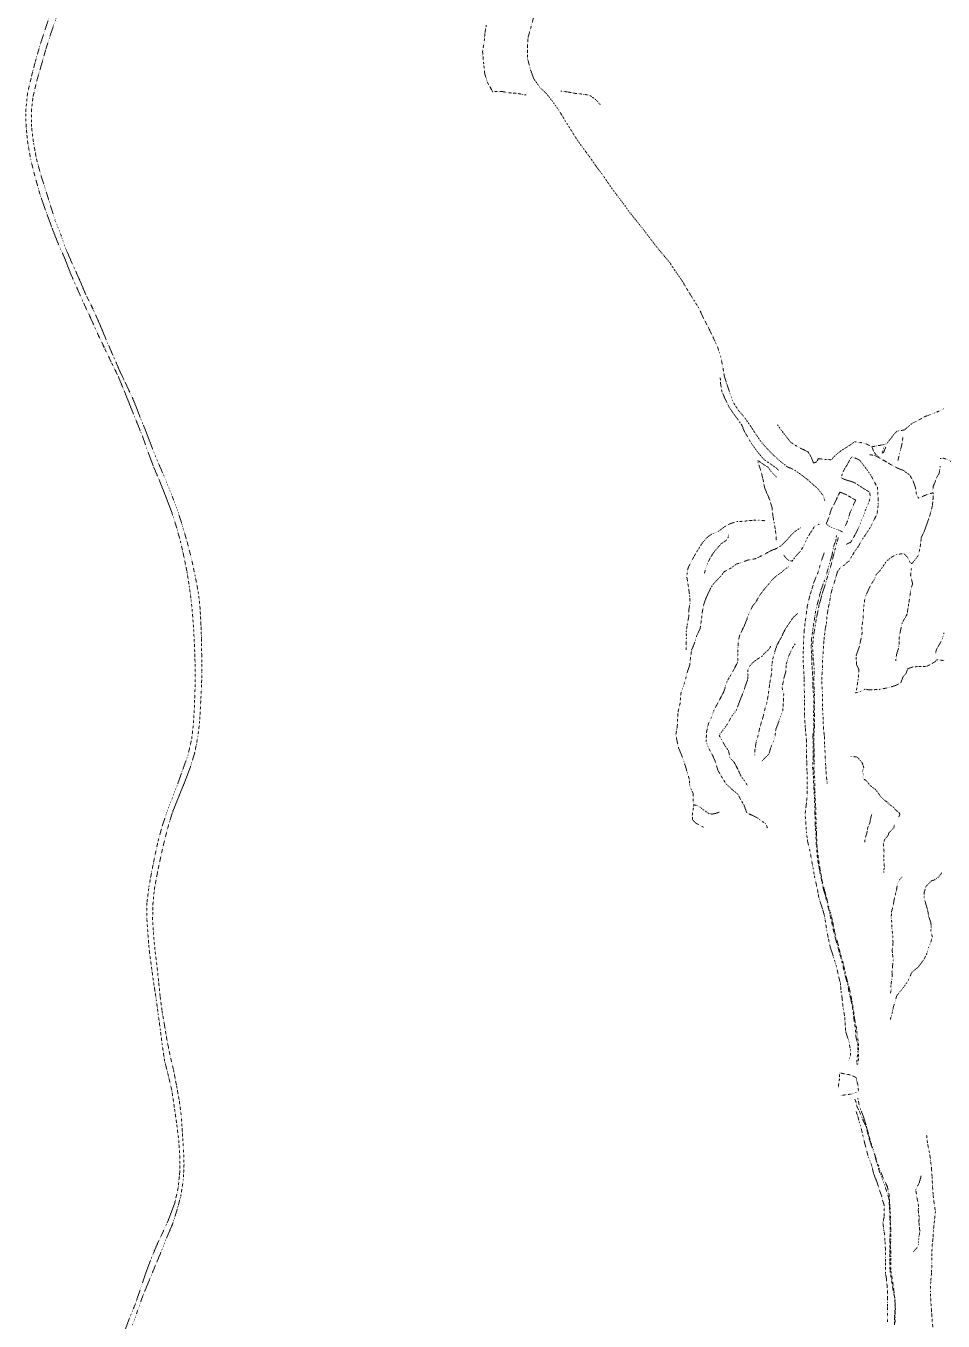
# Model space of a CAD drawing. Extents: x 682410 to 689460, y 7661803 to 7669124.
# Drawn here: x 684830 to 685279, y 7666807 to 7667440 of the extents above; entities that cross this region are included whole.
import ezdxf

# ---------------------------------------------------------------- set-up
doc = ezdxf.new("R2010")
doc.units = 0
doc.header["$MEASUREMENT"] = 0
doc.linetypes.add('DOT', pattern=[0.25, 0, -0.25])
doc.layers.add('02 TOE_Line', color=1, linetype='DOT', lineweight=20)

msp = doc.modelspace()

# ---------------------------------------------------------------- linework, layer by layer
at = {"layer": '02 TOE_Line'}
for points in [[(684842.25, 7667446.5, 4445.54), (684839.62, 7667438.5, 4446.33), (684837.19, 7667431, 4447.21), (684834.88, 7667423, 4447.93), (684832.94, 7667415.5, 4448.66), (684831.06, 7667407.5, 4449.23), (684830.25, 7667399.5, 4449.76), (684830.31, 7667391.5, 4450.26), (684831.19, 7667383, 4450.79), (684832.63, 7667375, 4451.36), (684834.62, 7667367, 4451.96), (684837, 7667358.5, 4452.7), (684839.75, 7667350.5, 4453.49), (684842.69, 7667342.5, 4454.22), (684845.81, 7667334.5, 4455.05), (684849.13, 7667327, 4455.89), (684852.25, 7667319, 4456.67), (684855.56, 7667311.5, 4457.43), (684858.88, 7667304, 4458.15), (684862.19, 7667297, 4458.92), (684865.5, 7667289.5, 4459.67), (684868.88, 7667282.5, 4460.39), (684872.25, 7667275.5, 4461.16), (684875.44, 7667269, 4461.96), (684878.31, 7667262, 4462.74), (684880.94, 7667255.5, 4463.42), (684884.13, 7667247.5, 4464.23), (684887.19, 7667240, 4465.05), (684890, 7667232, 4465.91), (684892.81, 7667224.5, 4466.77), (684895.62, 7667218, 4467.58), (684898.75, 7667210, 4468.45), (684901.44, 7667203, 4469.11), (684903.69, 7667196, 4469.47), (684905.81, 7667188.5, 4469.7), (684907.5, 7667181, 4469.71), (684909, 7667173.5, 4469.54), (684910.12, 7667166.5, 4469.25), (684911.06, 7667159.5, 4468.78), (684911.81, 7667151.5, 4468), (684912.31, 7667144.5, 4467.23), (684912.69, 7667137, 4466.43), (684912.94, 7667129.5, 4465.72), (684913.06, 7667122, 4464.99), (684912.88, 7667114, 4464.21), (684912.56, 7667106.5, 4463.45), (684912.12, 7667099, 4462.73), (684911.31, 7667092, 4461.9), (684909.5, 7667084, 4460.88), (684906.94, 7667077, 4460), (684904.5, 7667070, 4459.21), (684901.81, 7667063, 4458.32), (684899.31, 7667056.5, 4457.33), (684896.94, 7667049.5, 4456.36), (684894.88, 7667042, 4455.4), (684893.25, 7667034.5, 4454.54), (684891.75, 7667027, 4453.82), (684890.38, 7667019.5, 4453.11), (684889.44, 7667012, 4452.38), (684889.38, 7667004, 4451.52), (684889.94, 7666996, 4450.73), (684890.62, 7666988, 4449.99), (684891.69, 7666980, 4449.29), (684892.81, 7666972, 4448.53), (684894.06, 7666964, 4447.67), (684894.88, 7666957.5, 4447.02), (684895.94, 7666950, 4446.34), (684896.88, 7666942.5, 4445.41), (684898.06, 7666934.5, 4444.2), (684899.87, 7666927.5, 4443.28), (684901.62, 7666920, 4442.51), (684902.81, 7666912, 4441.57), (684903.94, 7666904, 4440.62), (684904.94, 7666896, 4440), (684905.44, 7666888, 4439.55), (684905.44, 7666880, 4439.19), (684904.69, 7666872.5, 4438.85), (684903, 7666865, 4438.66), (684900.19, 7666857.5, 4438.62), (684897.06, 7666850.5, 4438.55), (684894, 7666844, 4438.38), (684891.12, 7666837, 4438.13), (684888.38, 7666829.5, 4437.83), (684886.06, 7666822.5, 4437.56), (684883.63, 7666815.5, 4437.08), (684880.75, 7666808.5, 4436.52), (684878.37, 7666802, 4435.89)], [(684882.19, 7666805, 4436.12), (684884.88, 7666812.5, 4436.8), (684887.5, 7666820, 4437.44), (684890.62, 7666827.5, 4437.87), (684893.5, 7666834.5, 4438.16), (684896.25, 7666841, 4438.31), (684899, 7666848, 4438.45), (684901.81, 7666854.5, 4438.5), (684904.25, 7666862, 4438.57), (684906.06, 7666869, 4438.73), (684907.19, 7666876.5, 4438.97), (684907.56, 7666884, 4439.3), (684907.25, 7666892, 4439.76), (684906.75, 7666899.5, 4440.27), (684906.25, 7666907.5, 4440.94), (684905.25, 7666915, 4441.79), (684903.88, 7666922.5, 4442.6), (684902.44, 7666930, 4443.38), (684900.69, 7666937.5, 4444.36), (684899.25, 7666944.5, 4445.38), (684898, 7666952, 4446.35), (684896.81, 7666959, 4447.14), (684895.88, 7666966, 4447.79), (684895.12, 7666973.5, 4448.51), (684894.25, 7666981.5, 4449.31), (684893.31, 7666989, 4450.04), (684892.63, 7666996.5, 4450.79), (684892.19, 7667004, 4451.48), (684892.38, 7667011.5, 4452.16), (684893.12, 7667019, 4452.94), (684894.44, 7667026, 4453.67), (684896, 7667033.5, 4454.38), (684897.69, 7667041, 4455.33), (684899.62, 7667048.5, 4456.39), (684901.88, 7667056, 4457.45), (684904.69, 7667063, 4458.45), (684907.56, 7667070, 4459.36), (684910.44, 7667077.5, 4460.21), (684912.75, 7667085, 4461.18), (684914.31, 7667093, 4462.11), (684915.19, 7667100.5, 4462.94), (684915.62, 7667108.5, 4463.71), (684916.06, 7667116.5, 4464.54), (684916.31, 7667124.5, 4465.37), (684916.19, 7667132.5, 4466.21), (684916.06, 7667141, 4467.04), (684915.81, 7667148.5, 4467.79), (684915.38, 7667156, 4468.49), (684914.62, 7667163, 4469.08), (684913, 7667171.5, 4469.55), (684911.19, 7667180, 4469.75), (684909.12, 7667188, 4469.78), (684907.12, 7667195, 4469.59), (684904.56, 7667203, 4469.12), (684901.75, 7667210.5, 4468.33), (684898.62, 7667218.5, 4467.41), (684895.31, 7667226, 4466.56), (684892.19, 7667233.5, 4465.67), (684889.19, 7667241.5, 4464.82), (684886.12, 7667249, 4464.02), (684883.06, 7667257, 4463.23), (684879.56, 7667264.5, 4462.45), (684876, 7667272, 4461.6), (684872.75, 7667279.5, 4460.73), (684869.5, 7667287, 4459.93), (684866.38, 7667294.5, 4459.19), (684863.06, 7667302, 4458.39), (684859.56, 7667309, 4457.62), (684856.38, 7667316.5, 4456.86), (684853, 7667324, 4456.14), (684849.94, 7667331, 4455.35), (684847.25, 7667338.5, 4454.57), (684844.5, 7667345.5, 4453.86), (684842.12, 7667353, 4453.2), (684839.81, 7667360.5, 4452.57), (684837.56, 7667367.5, 4452.01), (684835.38, 7667375.5, 4451.42), (684834, 7667383, 4450.81), (684833.06, 7667390.5, 4450.29), (684832.88, 7667398, 4449.79), (684833.69, 7667405.5, 4449.21), (684835.56, 7667413.5, 4448.57), (684837.75, 7667421, 4447.87), (684840, 7667429, 4447.13), (684842.56, 7667437, 4446.26), (684845.31, 7667445, 4445.42)], [(685078.54, 7667444.97, 4360.86), (685077, 7667439.16, 4360.6), (685075.75, 7667434.77, 4360.42), (685075.48, 7667430.43, 4360.17), (685075.52, 7667424.31, 4360.2), (685076.94, 7667418.87, 4360.32), (685078.52, 7667414.55, 4360.4), (685081.48, 7667410.32, 4360.19), (685084.6, 7667407.45, 4359.69), (685087.6, 7667403.55, 4359.68), (685091.09, 7667398.73, 4359.43), (685093.77, 7667394.08, 4359.17), (685096.15, 7667390.4, 4359.05), (685098.74, 7667386.23, 4358.7), (685100.99, 7667382.91, 4358.58), (685103.96, 7667378.86, 4358.22), (685106.39, 7667375.61, 4358.06), (685109.05, 7667371.66, 4357.93), (685112.21, 7667367.58, 4357.58), (685114.94, 7667363.45, 4357.48), (685117.5, 7667359.83, 4357.5), (685120.53, 7667355.88, 4357.14), (685123.07, 7667352.53, 4356.91), (685125.56, 7667348.98, 4356.72), (685128.54, 7667345.34, 4356.82), (685132.34, 7667340.59, 4356.39), (685135.43, 7667336.46, 4356.32), (685138.48, 7667332.45, 4356.16), (685141.84, 7667328.45, 4355.72), (685145.04, 7667324.61, 4355.67), (685148, 7667320.16, 4355.46), (685150.9, 7667316.05, 4355.41), (685153.55, 7667311.49, 4355.16), (685156.26, 7667307.16, 4354.96), (685159.22, 7667302.46, 4354.76), (685161.33, 7667297.84, 4354.72), (685163.7, 7667293.33, 4354.43), (685166.13, 7667288.37, 4354.08), (685168.35, 7667283.47, 4354.01), (685169.93, 7667278.56, 4354.02), (685170.94, 7667273.79, 4353.7), (685171.73, 7667269, 4353.31), (685172.99, 7667265.09, 4353.08), (685174.71, 7667259.96, 4352.62), (685176.16, 7667256.21, 4352.53), (685178.43, 7667252.66, 4352.14), (685181.55, 7667249.01, 4351.74), (685184.45, 7667244.88, 4351.48), (685187.26, 7667240.55, 4350.83), (685190.03, 7667236.55, 4350.14), (685192.92, 7667233.43, 4349.6), (685195.91, 7667230.37, 4348.68), (685199.06, 7667227.53, 4347.75), (685202.45, 7667224.91, 4346.62), (685206.21, 7667223.19, 4345.58), (685209.46, 7667220.83, 4344.36), (685212.3, 7667218.68, 4343.12), (685214.66, 7667216.59, 4341.67), (685217.38, 7667214.15, 4340.36), (685219.93, 7667210.91, 4338.56), (685220.75, 7667208.47, 4337.76)], [(685055.32, 7667440.68, 4373.02), (685054.68, 7667437, 4372.94), (685054.29, 7667432.49, 4373.07), (685053.5, 7667427.86, 4373.43), (685054.04, 7667421.89, 4373.07), (685054.57, 7667416.89, 4373.15), (685055.9, 7667412.8, 4372.88), (685058.43, 7667408.21, 4372.42), (685063.24, 7667408.27, 4370.59), (685066.34, 7667407.63, 4368.85), (685070.2, 7667407.4, 4367.25), (685075.02, 7667406.56, 4365.94)], [(685091.8, 7667408.44, 4357.42), (685094.66, 7667408.17, 4355.84), (685098.78, 7667407.37, 4354.33), (685101.92, 7667407.07, 4352.83), (685105.74, 7667406.51, 4351.54), (685108.76, 7667404.39, 4350.47), (685111.24, 7667401.67, 4349.68)], [(685169.69, 7667268.36, 4354.5), (685169.9, 7667265.28, 4354.55), (685170.51, 7667261.59, 4354.5), (685172.24, 7667257.73, 4354.28), (685174.12, 7667253.9, 4354.02), (685176.01, 7667251.11, 4354.14), (685178.34, 7667247.97, 4353.67), (685180.29, 7667245.17, 4353.65), (685181.35, 7667242.4, 4353.48), (685183.6, 7667238.61, 4353), (685185.04, 7667236.15, 4352.61), (685187.1, 7667233.32, 4351.93), (685189.4, 7667230.35, 4351.41), (685191.51, 7667228.09, 4351.09), (685194.51, 7667226.1, 4350.41), (685196.54, 7667224.73, 4349.82), (685198.21, 7667223.09, 4349.31)], [(685278.82, 7667253.24, 4317.45), (685275.42, 7667251.56, 4318.78), (685273.34, 7667250.77, 4319.68), (685271.74, 7667250.16, 4320.39), (685270.82, 7667249.86, 4320.81), (685269.38, 7667249.23, 4321.4), (685265.16, 7667246.94, 4322.96), (685263.96, 7667246.41, 4323.46), (685262.96, 7667245.7, 4323.9), (685260.68, 7667243.69, 4324.79), (685260.04, 7667243.22, 4325.07), (685259.59, 7667242.89, 4325.26), (685256.52, 7667242.35, 4327.12), (685256.04, 7667242.31, 4327.43), (685255.92, 7667242.15, 4327.46), (685255.87, 7667242.09, 4327.48), (685255.44, 7667241.62, 4327.62), (685254.69, 7667240.88, 4327.83), (685253.1, 7667238.7, 4328.05), (685252.58, 7667238.1, 4328.16), (685251.63, 7667236.9, 4328.33), (685251.33, 7667236.52, 4328.38), (685250.48, 7667236.03, 4328.74), (685250.02, 7667235.77, 4328.95), (685249.05, 7667235.62, 4329.5), (685244.22, 7667234.76, 4332.24), (685243.82, 7667234.62, 4332.45), (685240.28, 7667236.44, 4333), (685235.52, 7667237.18, 4336.03), (685232.7, 7667235.24, 4340.13), (685228.43, 7667232.54, 4340.07), (685227.82, 7667232, 4339.85), (685225.3, 7667229.94, 4339.34), (685224.1, 7667228.34, 4338.62), (685221.61, 7667228.45, 4339.71), (685217.66, 7667228.87, 4341.29), (685216.82, 7667227.37, 4342.59), (685215.31, 7667226.7, 4344.31), (685214.17, 7667229.52, 4344.23), (685212.67, 7667232.12, 4344.82), (685207.35, 7667234.81, 4346.81), (685204.11, 7667236.86, 4349.13), (685199.17, 7667243.25, 4350.07), (685197.7, 7667245.39, 4350.09)], [(685249.88, 7667235.05, 4329.11), (685248.83, 7667231.49, 4329.7)], [(685256.57, 7667227.94, 4327.91), (685257.34, 7667231.46, 4327.69), (685258.46, 7667235.65, 4326.82), (685259.04, 7667239.71, 4325.82)], [(685222.01, 7667070.17, 4316.09), (685221.47, 7667074.32, 4316.9), (685221.26, 7667078.56, 4317.69), (685221.09, 7667081.09, 4318.24), (685220.97, 7667084.92, 4319.16), (685220.71, 7667088.63, 4319.67), (685220.55, 7667093.73, 4320.35), (685220.15, 7667096.83, 4321.07), (685220.01, 7667101.39, 4321.81), (685219.86, 7667104.4, 4322.38), (685219.65, 7667107.55, 4323.01), (685219.66, 7667111.92, 4323.79), (685219.6, 7667115.17, 4324.46), (685219.35, 7667118.48, 4325), (685219.39, 7667122.86, 4325.94), (685219.61, 7667125.94, 4326.43), (685219.67, 7667128.9, 4326.98), (685219.83, 7667132.08, 4327.66), (685220.02, 7667135.04, 4328.11), (685220.19, 7667137.66, 4328.5), (685220.34, 7667139.79, 4329.02), (685220.66, 7667142.61, 4329.52), (685220.97, 7667145.52, 4330.13), (685221.59, 7667148.33, 4330.6), (685221.84, 7667151.82, 4331.22), (685222.06, 7667153.36, 4331.48), (685222.57, 7667156.3, 4331.96), (685223.25, 7667159.55, 4332.35), (685223.63, 7667162.28, 4332.72), (685224.42, 7667165.19, 4333.1), (685225.3, 7667167.86, 4333.67), (685225.82, 7667169.59, 4333.9), (685226.92, 7667173.47, 4334.27), (685228.61, 7667175.96, 4334.75), (685230.29, 7667176.83, 4335.23), (685231.6, 7667178.1, 4335.61), (685232.66, 7667178.78, 4334.82), (685233.85, 7667180.9, 4335.22), (685235.47, 7667183.69, 4335.4), (685237.29, 7667186.02, 4335.57), (685238.84, 7667189.03, 4335.71), (685240.63, 7667191.56, 4335.96), (685243.41, 7667195.87, 4335.99), (685244.65, 7667198.61, 4336.32), (685246.35, 7667201.71, 4336.48), (685246.95, 7667206.68, 4336.5), (685246.84, 7667209.95, 4336.62), (685246.56, 7667214.77, 4336.58), (685244.92, 7667217.66, 4336.79), (685243.66, 7667220.3, 4337.15), (685240.64, 7667224.47, 4337.4), (685237.87, 7667228.13, 4337.68), (685234.18, 7667229.84, 4337.76), (685233.18, 7667228.69, 4338.29), (685232.52, 7667227.29, 4338.2), (685231.41, 7667225.31, 4338.28), (685230.42, 7667223.84, 4338.54), (685229.81, 7667222.48, 4338.39), (685229.23, 7667221.25, 4338.28), (685228.88, 7667219.49, 4337.58), (685231.09, 7667218.48, 4337.4), (685232.72, 7667218.03, 4337.46), (685235.21, 7667217.21, 4337.24), (685239.64, 7667214.34, 4336.77), (685242.67, 7667212.51, 4336.79), (685243.04, 7667210.45, 4336.64), (685242.49, 7667207.98, 4336.56), (685240.52, 7667203.26, 4336.39), (685239.24, 7667199.84, 4336.27), (685237.5, 7667195.59, 4336), (685235.93, 7667192.32, 4335.92), (685233.49, 7667187.99, 4335.56), (685230.96, 7667186.86, 4335.56)], [(685236.29, 7667115.74, 4317.42), (685237.08, 7667121.03, 4318.48), (685237.52, 7667125.54, 4319.16), (685236.31, 7667128.26, 4320.52), (685236.06, 7667132.52, 4322.13), (685237.62, 7667136.8, 4322.37), (685238.48, 7667140.7, 4322.71), (685239.01, 7667143.63, 4323.27), (685238.95, 7667146.96, 4324.2), (685239.53, 7667150.72, 4324.47), (685239.56, 7667153.13, 4324.84), (685239.87, 7667156.64, 4325.35), (685240.29, 7667159.95, 4325.83), (685240.86, 7667162.09, 4325.75), (685242.03, 7667164.51, 4325.66), (685243.6, 7667167.62, 4325.47), (685245.05, 7667169.95, 4325.27), (685245.96, 7667172.29, 4325.45), (685247.77, 7667174.1, 4325.32), (685251.07, 7667178.9, 4325.69), (685253.61, 7667180.87, 4325.01), (685255.76, 7667182.02, 4323.83), (685259.43, 7667182.53, 4321.77), (685261.39, 7667180.41, 4319.69), (685262.25, 7667178.47, 4318.82), (685263.36, 7667177.48, 4318.2), (685266.46, 7667181.45, 4318.37), (685267.11, 7667184.04, 4319.01), (685267.78, 7667188.02, 4320.18), (685267.91, 7667190.23, 4320.37), (685269.45, 7667193.44, 4320.42), (685272.18, 7667201.12, 4320.11), (685273.42, 7667205.94, 4319.97), (685273.75, 7667209.56, 4319.93), (685273.74, 7667212.23, 4319.87), (685270.78, 7667211.4, 4320.84), (685266.71, 7667209.48, 4323.72), (685265.63, 7667211.17, 4324.55), (685265.16, 7667214.64, 4324.9), (685263.88, 7667218.18, 4325.32), (685262.26, 7667220.9, 4326.04), (685259.26, 7667223.09, 4327.55), (685256.14, 7667224.34, 4329.22), (685253.43, 7667225.73, 4330.64), (685250.22, 7667227.68, 4332.12), (685247.81, 7667229.09, 4332.57), (685244.98, 7667230.47, 4333.14), (685242.43, 7667230.82, 4334.34)], [(685243.98, 7667234.28, 4332.42), (685244.71, 7667232.38, 4332.47), (685245.75, 7667230.84, 4331.56), (685247.43, 7667229.37, 4330.67)], [(685249.2, 7667231.15, 4329.9), (685250.61, 7667234.54, 4328.93)], [(685284.85, 7667186.54, 4310.4), (685286.42, 7667191.24, 4310.55), (685287.67, 7667196.86, 4311.31), (685289.76, 7667202.12, 4311.47), (685291.7, 7667206.69, 4311.55), (685292.12, 7667212.14, 4312.04), (685290.33, 7667214.35, 4313.37), (685288.03, 7667216.8, 4314.75), (685286.57, 7667220.08, 4315.52), (685285.87, 7667222.65, 4316.18), (685284.76, 7667225.41, 4316.84), (685282.88, 7667227.33, 4317.35), (685279.94, 7667228.75, 4318.23), (685278.37, 7667229.16, 4318.58), (685277.1, 7667228.87, 4319.32)], [(685196.98, 7667188.48, 4347.24), (685197.02, 7667191.25, 4347.8), (685196.55, 7667194.58, 4348.58), (685195.98, 7667197.76, 4349.35), (685195.42, 7667200.91, 4349.97), (685195.03, 7667204.85, 4350.65), (685193.95, 7667208.62, 4351.15), (685192.5, 7667211.92, 4351.66), (685191.35, 7667214.79, 4352.45), (685190.51, 7667219.15, 4352.17), (685189.35, 7667223.63, 4352.36), (685187.69, 7667228.2, 4352.7), (685189.04, 7667227.28, 4352.42), (685191.18, 7667225.84, 4351.38), (685193.17, 7667224.57, 4351.41), (685194.67, 7667222.43, 4351.48), (685197.25, 7667219.76, 4351.85)], [(685277.21, 7667225.14, 4319.53), (685277.02, 7667223.46, 4319.65), (685276.72, 7667221.72, 4319.71), (685275.62, 7667219.9, 4319.85), (685274.84, 7667217.85, 4319.95), (685273.85, 7667215.41, 4320.1), (685273.54, 7667213.09, 4320.04)], [(685229.43, 7667193.1, 4332.77), (685226.75, 7667194.32, 4332.97), (685223.04, 7667195.7, 4333.1), (685221.53, 7667197.05, 4333.16), (685222.75, 7667200.06, 4333.38), (685223.88, 7667203.91, 4333.68), (685225.9, 7667207.63, 4334.04), (685227.21, 7667210.67, 4334.19), (685228.2, 7667212.52, 4334.22), (685231.1, 7667211.37, 4334.14), (685233.8, 7667209.8, 4333.89), (685235.89, 7667208.68, 4333.77), (685234.77, 7667206.16, 4333.62), (685233.14, 7667202.51, 4333.42), (685231.84, 7667198.26, 4333.1), (685230.23, 7667194.92, 4332.74)], [(685152.98, 7667135.43, 4356.05), (685153.02, 7667139.07, 4357.03), (685153.12, 7667141.23, 4357.41), (685153.09, 7667144.29, 4358.35), (685153.52, 7667147.71, 4358.97), (685154.28, 7667151.75, 4359.82), (685154.32, 7667154.98, 4360.36), (685154.95, 7667158.16, 4361.02), (685154.79, 7667161.41, 4361.77), (685154.43, 7667163.95, 4362.09), (685154.03, 7667166.91, 4363.06), (685153.37, 7667170.86, 4363.91), (685153.49, 7667173.16, 4364.31), (685153.89, 7667175.25, 4364.43), (685155.27, 7667178.11, 4364.41), (685156.63, 7667180.72, 4364.23), (685158.43, 7667183.68, 4363.8), (685160.65, 7667187.31, 4363.2), (685163.18, 7667190.3, 4362.32), (685165.66, 7667192.14, 4361.42), (685168.47, 7667193.11, 4360.3), (685171.65, 7667195.47, 4359.25), (685174.42, 7667197.02, 4358.22), (685177.85, 7667198.19, 4357.29), (685181.01, 7667198.26, 4356.15), (685185.23, 7667198.72, 4354.68), (685188.62, 7667198.89, 4353.27), (685191.77, 7667198.48, 4351.75)], [(685200.59, 7667181.87, 4345.46), (685201.49, 7667180.7, 4344.79), (685202.98, 7667179.19, 4344.04), (685204.88, 7667178.83, 4343.18), (685206.31, 7667180.85, 4342.57), (685208.91, 7667183.65, 4341.92), (685210.74, 7667186.72, 4340.96), (685212.25, 7667190.19, 4340.32), (685213.85, 7667192.73, 4339.62), (685215.74, 7667195.71, 4338.78), (685218.09, 7667196.81, 4337.35)], [(685161.47, 7667048.74, 4339.82), (685157.93, 7667050.58, 4340.35), (685156.11, 7667052.52, 4340.61), (685156.02, 7667054.66, 4340.72), (685156.4, 7667057.28, 4340.94), (685156.78, 7667059.57, 4341.2), (685156.5, 7667061.47, 4341.77), (685156.42, 7667065.24, 4343.11), (685154.79, 7667068.88, 4344.23), (685154.55, 7667072.28, 4345.11), (685153.33, 7667076.13, 4345.61), (685152.66, 7667078.65, 4345.9), (685151.1, 7667083.19, 4346.38), (685149.35, 7667087.45, 4347.31), (685148.57, 7667090.79, 4348.1), (685147.99, 7667093.88, 4348.83), (685148.7, 7667098.31, 4349.65), (685148.84, 7667102.15, 4350.55), (685149.09, 7667105.16, 4351.16), (685150.01, 7667109.1, 4351.77), (685150.34, 7667113.29, 4352.05), (685150.74, 7667115.38, 4352.21), (685152.03, 7667118.71, 4352.31), (685152.79, 7667121.48, 4352.49), (685153.52, 7667124.36, 4353.01), (685154.82, 7667128.13, 4353.42), (685155.09, 7667131.07, 4353.6), (685155.68, 7667135.31, 4354.01), (685156.99, 7667138.43, 4354.39), (685158.14, 7667142.24, 4355), (685159.88, 7667145.87, 4355.38), (685160.49, 7667150.22, 4355.88), (685160.98, 7667154.35, 4356.23), (685161.57, 7667157.29, 4356.18), (685162.27, 7667159.59, 4356.33), (685163.63, 7667162.72, 4356.33), (685165.05, 7667165.7, 4355.89), (685166.45, 7667167.75, 4355.7), (685168.65, 7667170.04, 4355.08), (685170.22, 7667171.76, 4354.53), (685171.67, 7667173.63, 4354), (685174.9, 7667175.41, 4353.2), (685177.68, 7667177.39, 4352.19), (685180.66, 7667178.25, 4351.37), (685182.86, 7667179.22, 4350.57), (685187.08, 7667180.01, 4349.01), (685190.17, 7667181.55, 4348.03), (685194.79, 7667184.05, 4346.82), (685196.6, 7667184.69, 4346.15), (685199.47, 7667186.36, 4345.46), (685201.96, 7667188.8, 4344.82), (685204.52, 7667191.72, 4343.9), (685205.93, 7667193.1, 4343.32), (685209.07, 7667195.23, 4342.03)], [(685173.67, 7667191.57, 4358.51), (685173.64, 7667190.63, 4358), (685172.62, 7667188.97, 4358.38), (685169.95, 7667187.09, 4359.36), (685167.22, 7667183.95, 4360.56), (685165.86, 7667182.09, 4360.72), (685164.78, 7667180.33, 4361.12), (685163.52, 7667177.84, 4361.35), (685162.63, 7667175.4, 4361.61), (685161.96, 7667172.88, 4361.56)], [(685226.49, 7667191.28, 4334.88), (685226.16, 7667188.42, 4334.66), (685225.49, 7667187.21, 4334.58), (685224.92, 7667185.06, 4334.28), (685224.35, 7667181.88, 4333.92), (685223.09, 7667177.56, 4333.55), (685221.85, 7667173.16, 4333.03), (685220.4, 7667168.69, 4332.5), (685218.9, 7667164.63, 4331.9), (685217.58, 7667159.39, 4331.1), (685216.41, 7667155.03, 4330.57), (685215.86, 7667151.25, 4330.08), (685215, 7667145.81, 4329.27), (685214.34, 7667140.65, 4328.28), (685214.14, 7667136.53, 4327.53), (685214.39, 7667131.71, 4326.67), (685214.57, 7667127.31, 4325.79), (685214.88, 7667122.79, 4324.96), (685214.87, 7667118.36, 4324.15), (685215.35, 7667112.78, 4323.19), (685215.41, 7667107.89, 4322.4), (685215.25, 7667103.63, 4321.67), (685215.5, 7667097.84, 4320.88), (685214.95, 7667093.61, 4320.03), (685215.14, 7667088.01, 4319.02), (685215.16, 7667082.65, 4317.93), (685214.84, 7667077.94, 4317.24), (685215.21, 7667074.05, 4316.23), (685215.42, 7667068.69, 4315.08), (685215.77, 7667062.52, 4313.99), (685215.95, 7667056.45, 4312.92), (685216.1, 7667050.23, 4311.66), (685216.4, 7667045.29, 4310.76), (685216.69, 7667039.1, 4309.62), (685217.28, 7667033.01, 4308.4), (685218.31, 7667027.44, 4307.04), (685219.55, 7667021.16, 4305.94), (685220.1, 7667018.49, 4305.35), (685221.16, 7667015.23, 4304.61), (685221.8, 7667012.04, 4303.56), (685223, 7667007.48, 4302.8), (685224.13, 7667002.53, 4301.74), (685224.81, 7666999.08, 4300.83), (685226.18, 7666993.68, 4299.78), (685228.16, 7666986.68, 4298.05), (685229.32, 7666982.4, 4296.93), (685230.52, 7666976.97, 4295.6), (685232, 7666971.99, 4294.51), (685232.5, 7666968.73, 4293.82), (685233.59, 7666964.41, 4292.81), (685234.6, 7666959.25, 4291.63), (685235.02, 7666954.93, 4290.57), (685235.67, 7666950.78, 4289.36), (685236.05, 7666946.14, 4288.24), (685236.9, 7666942.51, 4287.11), (685236.91, 7666939.26, 4286.2), (685236.38, 7666933.11, 4284.85), (685236.3, 7666933.08, 4284.8)], [(685227.4, 7667190.31, 4335.04), (685226.61, 7667187.5, 4334.51), (685225.74, 7667184.24, 4334.37), (685224.43, 7667179.15, 4333.9), (685223.22, 7667174.43, 4333.39), (685222.07, 7667171.08, 4332.97), (685220.71, 7667166.36, 4332.41), (685219.61, 7667163.2, 4331.92), (685218.67, 7667159.52, 4331.41), (685218.09, 7667157.78, 4330.9), (685217.12, 7667152.84, 4330.67), (685216.57, 7667150.27, 4330.04), (685216.09, 7667146.92, 4329.66), (685215.55, 7667143.88, 4329.14), (685215.22, 7667141.24, 4328.46), (685214.8, 7667137.36, 4327.95), (685214.98, 7667133.64, 4327.27), (685215.21, 7667130.31, 4326.82), (685215.63, 7667126.08, 4325.88), (685215.51, 7667122.14, 4325.12), (685215.37, 7667118.58, 4324.42), (685215.84, 7667115.16, 4323.97), (685215.8, 7667111.6, 4323.13), (685215.67, 7667107.46, 4322.44), (685215.71, 7667103.85, 4321.7), (685215.75, 7667097.96, 4321.19), (685215.45, 7667094.04, 4320.3), (685215.5, 7667089.34, 4319.53), (685215.56, 7667084.13, 4318.56), (685215.59, 7667080.02, 4317.85), (685215.46, 7667077, 4317.01), (685215.97, 7667071.52, 4316.05), (685215.95, 7667067.06, 4315.15), (685216.09, 7667064.01, 4314.25), (685216.32, 7667058.75, 4313.36), (685216.56, 7667050.85, 4312.32), (685216.75, 7667045.37, 4310.93), (685216.95, 7667039.97, 4309.77), (685217.71, 7667033.19, 4308.58), (685218.56, 7667027.87, 4307.16), (685219.58, 7667022.18, 4306.45), (685220.39, 7667018.99, 4305.53), (685221.61, 7667014.61, 4304.58), (685222.7, 7667009.93, 4303.61), (685223.56, 7667007.18, 4302.83), (685224.47, 7667003.37, 4302.06), (685225.06, 7667000.48, 4301.34), (685225.74, 7666996.93, 4300.43), (685226.94, 7666992.91, 4299.78), (685227.8, 7666989.29, 4299.03), (685228.74, 7666985.99, 4297.92), (685229.78, 7666982.38, 4297.28), (685230.7, 7666978.19, 4296.1), (685231.68, 7666974.13, 4294.99), (685232.93, 7666969.44, 4294.02), (685234.07, 7666963.85, 4292.69), (685234.78, 7666959.72, 4291.66), (685235.33, 7666955.11, 4290.42), (685236.26, 7666950.82, 4289.48), (685236.66, 7666946.88, 4288.39), (685237.2, 7666943.4, 4287.48), (685237.2, 7666938.54, 4286.04), (685237.31, 7666935.36, 4285.23), (685236.83, 7666932.74, 4284.66)], [(685220.51, 7667182.85, 4335.07), (685219.28, 7667179.34, 4334.62), (685218.22, 7667175.92, 4334.21), (685217.45, 7667173.24, 4333.95), (685216.39, 7667170.72, 4333.59), (685215.48, 7667168.39, 4333.35), (685214.85, 7667166.34, 4332.93), (685214.06, 7667163.77, 4332.65), (685213.62, 7667162.52, 4332.55), (685212.3, 7667157.12, 4331.68), (685211.58, 7667151.62, 4330.96), (685211.16, 7667148.84, 4330.55), (685210.67, 7667144.38, 4329.87), (685210.46, 7667140.05, 4329.15), (685210.31, 7667135.5, 4328.7), (685210.19, 7667131.44, 4327.8), (685210.43, 7667126.25, 4326.95), (685210.74, 7667121.29, 4326.13), (685210.76, 7667116.27, 4324.96), (685210.95, 7667110.25, 4323.8), (685210.8, 7667106.23, 4323.05), (685210.88, 7667102.81, 4322.38), (685211.31, 7667096.99, 4321.37), (685211.85, 7667090.94, 4320.27), (685211.83, 7667086.59, 4319.38), (685211.79, 7667083.29, 4318.78), (685212.01, 7667080.41, 4318.32), (685212.1, 7667076.18, 4317.5), (685212.21, 7667069, 4316.23), (685212.2, 7667064.16, 4315.3), (685211.68, 7667059.37, 4314.5), (685211.17, 7667055.04, 4313.71), (685211.51, 7667050.88, 4312.95), (685211.82, 7667046.45, 4312.06), (685212.31, 7667042.11, 4311.24), (685213.48, 7667037.49, 4310.17), (685214.33, 7667032.69, 4309.19), (685215.15, 7667028.33, 4308.11), (685215.69, 7667024.79, 4307.55), (685216.73, 7667020.38, 4306.43), (685217.47, 7667016.92, 4305.86), (685217.88, 7667014.29, 4305.42), (685219.71, 7667008.72, 4304.86), (685220.73, 7667005.22, 4304.23), (685221.35, 7667001.06, 4303.2), (685221.77, 7666998.03, 4302.44), (685222.62, 7666994.02, 4301.46), (685223.45, 7666990.12, 4300.38), (685224.7, 7666986.49, 4299.35), (685225.54, 7666983.71, 4298.44), (685226.4, 7666981.11, 4297.94), (685227.69, 7666975.3, 4296.66), (685228.48, 7666972.16, 4295.84), (685228.72, 7666968.6, 4294.72), (685229.28, 7666965.05, 4294.19), (685229.77, 7666960.09, 4292.71), (685230.5, 7666956.47, 4292), (685230.81, 7666951.94, 4291.65), (685230.91, 7666949.26, 4290.33), (685232.63, 7666943.79, 4288.67), (685233.28, 7666940.08, 4287.54), (685233.44, 7666937.27, 4286.75), (685232.49, 7666934.59, 4285.95)], [(685192.72, 7667048.46, 4325.91), (685191.8, 7667050.53, 4326.68), (685189.55, 7667051.97, 4327.73), (685187.81, 7667053.38, 4328.72), (685185.57, 7667054.42, 4329.61), (685182.66, 7667055.81, 4330.75), (685181.24, 7667059.69, 4331.41), (685179.59, 7667062.36, 4331.95), (685178.43, 7667064.71, 4332.74), (685175.31, 7667067.37, 4333.77), (685172.61, 7667069.81, 4335.08), (685170.37, 7667073.4, 4336.56), (685168.47, 7667076.64, 4338.12), (685167.43, 7667080.47, 4339.21), (685165.97, 7667083.85, 4340.66), (685164.11, 7667087.17, 4341.54), (685162.74, 7667090.67, 4342.48), (685163.02, 7667095.38, 4343.1), (685163.82, 7667099.13, 4343.4), (685165.31, 7667102.31, 4343.64), (685166.43, 7667105.46, 4343.52), (685167.94, 7667108.47, 4343.83), (685169.55, 7667111.38, 4343.8), (685171.34, 7667114.78, 4343.41), (685172.31, 7667117.8, 4343.23), (685173.03, 7667120.1, 4343.12), (685175.04, 7667123.37, 4342.87), (685176.06, 7667125.33, 4343.12), (685178.29, 7667129.52, 4343.47), (685178.21, 7667133.59, 4344.18), (685178.36, 7667136.68, 4344.71), (685178.45, 7667139.63, 4344.89), (685179.22, 7667142.74, 4345.03), (685181.31, 7667146.9, 4345.41), (685182.95, 7667151.02, 4345.5), (685184.02, 7667153.81, 4345.48), (685185.43, 7667156.79, 4345.25), (685187.13, 7667158.85, 4345.52), (685188.77, 7667161.8, 4345.42), (685190.95, 7667164.74, 4345.14), (685193.28, 7667167.45, 4344.71), (685194.91, 7667169.48, 4344.46), (685197.47, 7667171.86, 4343.85), (685199.63, 7667173.3, 4343.62), (685201.24, 7667174.78, 4343.24), (685203.22, 7667176.21, 4343.01)], [(685263.12, 7667175.16, 4317.94), (685262.75, 7667171.87, 4317.95), (685263.7, 7667167.85, 4317.66), (685262.83, 7667164.51, 4317.28), (685262.28, 7667160.91, 4316.85), (685261.76, 7667157.56, 4316.51), (685261, 7667152.84, 4315.85), (685258.69, 7667148.57, 4315.25), (685257.79, 7667144.9, 4314.72), (685257.14, 7667141.28, 4314.33), (685257.05, 7667136.93, 4314.03), (685255.81, 7667132.97, 4313.54), (685255.51, 7667129.99, 4313.41)], [(685207.57, 7667153.27, 4334.69), (685205.38, 7667151.31, 4334.9), (685204.65, 7667150.27, 4335.05), (685202.88, 7667147.67, 4335.5), (685201.68, 7667145.91, 4335.84), (685200.51, 7667143.73, 4336.29), (685199.61, 7667141.73, 4336.57), (685197.32, 7667137.56, 4336.73), (685196.53, 7667135.06, 4336.68), (685195.35, 7667130.94, 4336.27), (685194.94, 7667128.07, 4336.07), (685194.76, 7667123.89, 4335.83), (685193.94, 7667119.38, 4335.31), (685193.51, 7667116.28, 4334.89), (685193.16, 7667113.31, 4334.33), (685192.35, 7667109.29, 4333.93), (685191.65, 7667107.09, 4333.63), (685190.81, 7667103.3, 4333.27), (685189.84, 7667100.23, 4333.38), (685188.96, 7667097.16, 4333.12), (685187.99, 7667092.84, 4332.74), (685187.17, 7667090.01, 4332.72), (685186.58, 7667086.23, 4332.57), (685186.59, 7667084.02, 4332.38)], [(685274.85, 7667133.45, 4304.32), (685275.45, 7667135.76, 4304.4), (685276.8, 7667138.11, 4304.44), (685278.29, 7667140.89, 4304.54), (685279.06, 7667143.75, 4304.66)], [(685183.08, 7667068.92, 4331.27), (685181.91, 7667070.93, 4332.04), (685179.54, 7667074.2, 4333.31), (685178.41, 7667076.88, 4334.27), (685176.57, 7667080.35, 4335.58), (685174.38, 7667082.75, 4337.16), (685173.76, 7667086.12, 4338.1), (685171.97, 7667088.62, 4339.37), (685170.33, 7667091.62, 4340.74), (685169.11, 7667093.72, 4341.81), (685171.52, 7667096.87, 4341.62), (685173.17, 7667099.11, 4341.23), (685175.33, 7667103.1, 4340.7), (685177.59, 7667105.93, 4340.8), (685179.38, 7667110.87, 4340.98), (685180.62, 7667113.89, 4341.01), (685182, 7667117.85, 4341.06), (685183.09, 7667120.92, 4341.18), (685183.26, 7667122.93, 4341.44), (685183.19, 7667125.5, 4341.72), (685184.07, 7667127.43, 4341.74), (685185.67, 7667129.23, 4341.25), (685188.1, 7667131.11, 4340.42), (685190.24, 7667132.35, 4339.59), (685191.17, 7667133.65, 4339.62), (685193.37, 7667135.57, 4339.03), (685194.41, 7667137.22, 4338.84)], [(685189.95, 7667081.03, 4331.39), (685191.29, 7667082.39, 4331.12), (685193.55, 7667084.59, 4330.6), (685194.39, 7667087.71, 4330.91), (685196.43, 7667092.53, 4331.23), (685196.81, 7667096.37, 4331.42), (685198.48, 7667100.84, 4331.3), (685200.23, 7667105.64, 4331.35), (685200.68, 7667111.37, 4332.42), (685200.69, 7667113.85, 4332.96), (685199.91, 7667116.96, 4333.45), (685200.8, 7667121.58, 4334.03), (685201.75, 7667124.89, 4334.27), (685201.91, 7667128.49, 4334.54), (685203.23, 7667132.53, 4335.08), (685204.88, 7667136.19, 4335.08), (685206.3, 7667138.39, 4334.74)], [(685279.18, 7667130.15, 4299.92), (685275.65, 7667130.67, 4301.58), (685274.65, 7667129.56, 4301.41), (685273.31, 7667128.83, 4301.74), (685270.37, 7667127.27, 4302.86), (685266.81, 7667127.32, 4304.75), (685263.79, 7667127.06, 4306.14), (685261.27, 7667126.18, 4306.68), (685260.52, 7667123.93, 4306.12), (685258.93, 7667122.07, 4306.01), (685257.99, 7667119.39, 4305.79), (685255.33, 7667117.99, 4306.11), (685252.17, 7667117, 4307.56), (685247.81, 7667116.15, 4309.56), (685242.63, 7667115.82, 4312.39), (685240.51, 7667116.29, 4314.04), (685238.15, 7667115.05, 4314.97), (685235.67, 7667114.37, 4316.47)], [(685233.59, 7667083.36, 4313.05), (685236.41, 7667083.1, 4310.89), (685237.05, 7667082.69, 4310.14), (685237.88, 7667081.75, 4309.68), (685238.99, 7667080.31, 4308.77), (685239.6, 7667078.94, 4308.21), (685239.82, 7667077.82, 4307.86), (685239.3, 7667076.21, 4308.22), (685239.65, 7667074.59, 4308.04), (685239.41, 7667073.25, 4308.07), (685239.97, 7667072.16, 4307.65), (685241.01, 7667071.6, 4306.69), (685241.97, 7667070.37, 4305.91), (685242.74, 7667069.35, 4305.15), (685243.61, 7667068.61, 4304.44), (685245.46, 7667067.28, 4303.15), (685246.64, 7667065.8, 4302.06), (685247.44, 7667064.67, 4301.34), (685248.28, 7667063.59, 4300.95), (685250.07, 7667061.87, 4300.23), (685251.13, 7667061.1, 4299.64), (685252.66, 7667059.67, 4298.82), (685254.26, 7667058.61, 4298.04), (685255.53, 7667057.1, 4297.25), (685257.09, 7667055.93, 4296.06), (685257.52, 7667054.91, 4295.89), (685256.87, 7667053.64, 4295.85)], [(685156.78, 7667059.57, 4341.2), (685158.25, 7667059.43, 4340.98), (685159.85, 7667058.51, 4340.49), (685161.79, 7667056.99, 4340.3), (685164.21, 7667055.36, 4339.79), (685165.73, 7667055.15, 4339.21), (685167.72, 7667055.56, 4339.16), (685169.37, 7667056.26, 4338.52)], [(685243.98, 7667055.52, 4304.81), (685243.57, 7667054.47, 4304.94), (685243.12, 7667052.73, 4304.89), (685242.83, 7667050.87, 4304.7), (685241.94, 7667049.11, 4304.52), (685241.57, 7667047.52, 4304.43), (685241.39, 7667045.99, 4304.42), (685240.71, 7667043.97, 4304.52), (685240.41, 7667042.59, 4304.49), (685240.4, 7667041.3, 4304.21)], [(685254.78, 7667050.29, 4296.11), (685254.76, 7667048.67, 4295.99), (685253.78, 7667047.64, 4296.11), (685252.13, 7667045.95, 4296.52), (685251.67, 7667044.61, 4296.63), (685250.76, 7667043.57, 4296.87), (685249.92, 7667042.55, 4297.05), (685249.48, 7667040.28, 4296.89), (685249.77, 7667036.66, 4297.03), (685249.62, 7667034.55, 4297.04), (685249.61, 7667032.77, 4297.02), (685249.91, 7667029.45, 4296.96), (685249.7, 7667027.82, 4297.04), (685249.74, 7667026.44, 4297.04)], [(685252.84, 7666954.82, 4285.4), (685253.66, 7666957.76, 4285.3), (685254.43, 7666961.18, 4285.31), (685255.97, 7666966.47, 4284.99), (685258.71, 7666969.74, 4283.97), (685261.35, 7666973.31, 4283.42), (685263.27, 7666977.77, 4283.15), (685266.5, 7666980.46, 4282.43), (685268.97, 7666983.73, 4282.05), (685270.48, 7666986.45, 4281.66), (685271.55, 7666989.92, 4281.24), (685272.65, 7666992.62, 4280.91), (685273.37, 7666995.21, 4280.76), (685272.67, 7666998, 4280.64), (685272.8, 7667000.36, 4280.56), (685272.6, 7667002.19, 4280.82), (685271.64, 7667005.05, 4280.93), (685271.05, 7667008.36, 4281.23), (685270.26, 7667011.01, 4281.47), (685269.3, 7667014.46, 4281.65), (685269.45, 7667017.03, 4281.59), (685270.06, 7667019.48, 4281.5), (685271.32, 7667021.03, 4281.38), (685272.98, 7667022.56, 4281.27), (685274.72, 7667023.14, 4280.88), (685276.26, 7667024.33, 4280.66), (685277.46, 7667025.69, 4280.69), (685278.02, 7667026.64, 4280.68)], [(685252.91, 7666967.68, 4287.06), (685253.2, 7666969.18, 4287.21), (685253.13, 7666971.35, 4287.45), (685253.5, 7666974.25, 4287.7), (685253.81, 7666976.11, 4287.82), (685253.62, 7666978.13, 4287.98), (685253.96, 7666981.18, 4288.21), (685254.23, 7666983.84, 4288.51), (685253.9, 7666986.65, 4288.8), (685253.75, 7666988.69, 4288.94), (685254.15, 7666992.4, 4289.17), (685254.03, 7666995.77, 4289.36), (685253.61, 7666999.55, 4289.61), (685253.49, 7667002.55, 4289.84), (685253.29, 7667004.58, 4290.03), (685253.36, 7667007.24, 4290.37), (685254.18, 7667010.27, 4290.53), (685254.6, 7667012.78, 4290.76), (685255.27, 7667015.76, 4290.93), (685255.95, 7667018.63, 4291.04), (685256.21, 7667020.73, 4290.96), (685257.25, 7667023.04, 4290.92), (685258.59, 7667024.35, 4290.63)], [(685227.26, 7666921, 4282.12), (685227.9, 7666925.35, 4282.12), (685227.93, 7666928.74, 4282.63), (685233.12, 7666927.71, 4282.38), (685236.02, 7666926.54, 4282.37), (685237, 7666922.62, 4281.9), (685237.3, 7666919.57, 4281.74), (685234.4, 7666918.42, 4281.61), (685228.47, 7666917.66, 4281.94)], [(685254.88, 7666805.55, 4262.84), (685254.87, 7666809.85, 4263.53), (685255.16, 7666813.84, 4263.84), (685254.96, 7666818.75, 4264.69), (685254.07, 7666823.18, 4265.44), (685253.25, 7666828.17, 4266.06), (685252.68, 7666832.25, 4266.81), (685252.58, 7666836.68, 4267.39), (685252.62, 7666840.9, 4267.93), (685252.59, 7666846.62, 4268.8), (685252.74, 7666851.45, 4269.69), (685252.65, 7666857.5, 4270.43), (685252.51, 7666861.93, 4271.36), (685252.08, 7666867.51, 4272.35), (685251.01, 7666870.96, 4272.92), (685247.64, 7666880.03, 4274.44), (685246.6, 7666883.55, 4274.96), (685245.47, 7666887.44, 4275.79), (685244.28, 7666890.89, 4276.7), (685243.26, 7666894.03, 4277.41), (685242.08, 7666897.89, 4278.38), (685241.09, 7666902.11, 4279.46), (685239.25, 7666906.17, 4280.41), (685238.18, 7666908.83, 4281.24), (685236.54, 7666912.16, 4282.14), (685236.05, 7666914.39, 4282.6), (685235.41, 7666915.96, 4282.82)], [(685255.16, 7666806.17, 4262.93), (685255.11, 7666809.55, 4263.6), (685255.29, 7666812.9, 4264.01), (685255.16, 7666817.56, 4264.7), (685254.61, 7666822, 4265.57), (685254.02, 7666826.32, 4266.1), (685253.14, 7666831.74, 4266.91), (685253.05, 7666836.31, 4267.47), (685253.15, 7666838.85, 4267.84), (685252.94, 7666843.41, 4268.61), (685253.03, 7666847.51, 4269.21), (685253.06, 7666851.47, 4269.83), (685252.89, 7666856.12, 4270.41), (685252.86, 7666860, 4271.04), (685252.61, 7666863.39, 4271.83), (685252.36, 7666868.45, 4272.67), (685251.38, 7666873.08, 4273.25), (685249.31, 7666877.24, 4273.71), (685248.22, 7666880.14, 4274.53), (685246.8, 7666884.01, 4275.18), (685245.88, 7666886.7, 4275.91), (685244.76, 7666890.53, 4276.74), (685243.55, 7666894.13, 4277.66), (685242.36, 7666897.9, 4278.75), (685241.27, 7666902.3, 4279.82), (685239.8, 7666906.94, 4280.63), (685238.61, 7666910.12, 4281.75), (685237.78, 7666912.04, 4282.28), (685236.9, 7666916.52, 4282.81)], [(685236.11, 7666909.76, 4277.98), (685236.96, 7666907.37, 4277.91), (685237.64, 7666904.71, 4277.92), (685238.5, 7666901.87, 4277.96), (685239.34, 7666898.38, 4278.04), (685240.27, 7666894.51, 4277.72), (685241.85, 7666888.38, 4277.29), (685243.61, 7666883.86, 4276.41), (685244.76, 7666879.12, 4275.43), (685246.21, 7666875.59, 4274.76), (685247.59, 7666871.15, 4274.03), (685248.58, 7666868.55, 4273.55), (685249.04, 7666866.48, 4272.86), (685249.75, 7666864.17, 4272.61), (685249.86, 7666858.51, 4271.68), (685249.19, 7666855.46, 4271.1), (685249.74, 7666851.36, 4270.46), (685250.17, 7666848.97, 4270.04), (685250.23, 7666845.78, 4269.67), (685250.45, 7666842.33, 4269.02), (685250.48, 7666838.36, 4268.18), (685250.46, 7666835.86, 4267.83), (685250.48, 7666830.7, 4267.11), (685250.88, 7666828.39, 4266.78), (685251.28, 7666824.44, 4266.22), (685251.48, 7666821.33, 4265.78), (685251.46, 7666818.76, 4265.42), (685251.44, 7666816.37, 4265.09), (685251.51, 7666814.05, 4264.76), (685251.49, 7666812.32, 4264.52), (685251.39, 7666809.22, 4264.08), (685251.49, 7666806.84, 4263.75)], [(685273.61, 7666804.41, 4254.51), (685273.22, 7666808.76, 4254.98), (685272.9, 7666813.1, 4255.55), (685272.61, 7666817.13, 4256.07), (685272.41, 7666821.92, 4256.61), (685272.57, 7666826.53, 4257.05), (685272.98, 7666831.13, 4257.58), (685273.11, 7666835.77, 4258.11), (685273.11, 7666840.35, 4258.6), (685273.32, 7666844.73, 4259.09), (685273.78, 7666848.73, 4259.6), (685273.86, 7666851.23, 4260.02), (685274.17, 7666854.21, 4260.42), (685274.87, 7666860.9, 4261.23), (685274.24, 7666864.85, 4261.76), (685273.78, 7666868.91, 4262.25), (685273.45, 7666873.22, 4262.68), (685273.26, 7666877.86, 4263.03), (685272.96, 7666881.83, 4263.38), (685272.54, 7666885.79, 4263.59), (685271.94, 7666889.83, 4263.86), (685271.08, 7666893.81, 4264.09), (685270.57, 7666898.18, 4264.19)], [(685264.17, 7666841.45, 4267.26), (685264.54, 7666841.84, 4267.04), (685265.71, 7666843.09, 4266.34), (685265.81, 7666843.19, 4266.28), (685266.3, 7666844.14, 4266.09), (685266.61, 7666844.74, 4265.98), (685266.55, 7666846.23, 4266.27), (685266.68, 7666847.32, 4266.29), (685266.86, 7666848.88, 4266.33), (685267.1, 7666850.09, 4266.26), (685267.34, 7666851.36, 4266.18), (685267.08, 7666852.5, 4266.65), (685266.95, 7666854.1, 4267.04), (685266.79, 7666855.9, 4267.47), (685266.84, 7666856.74, 4267.55), (685266.93, 7666858.19, 4267.67), (685266.76, 7666859.43, 4268.05), (685266.49, 7666861.33, 4268.64), (685266.54, 7666862.13, 4268.71), (685266.61, 7666863.4, 4268.82), (685266.57, 7666863.74, 4268.91), (685266.43, 7666864.99, 4269.26), (685266.24, 7666865.81, 4269.59), (685265.9, 7666867.35, 4270.2), (685265.61, 7666869.24, 4270.8), (685265.24, 7666871.71, 4271.59), (685266.16, 7666873.5, 4270.84), (685267.03, 7666875.16, 4270.15), (685267.12, 7666875.63, 4270.07), (685267.59, 7666877.29, 4269.54), (685267.92, 7666878.44, 4269.17)]]:
    msp.add_polyline3d(points, dxfattribs=at)

doc.saveas('drawing.dxf')
